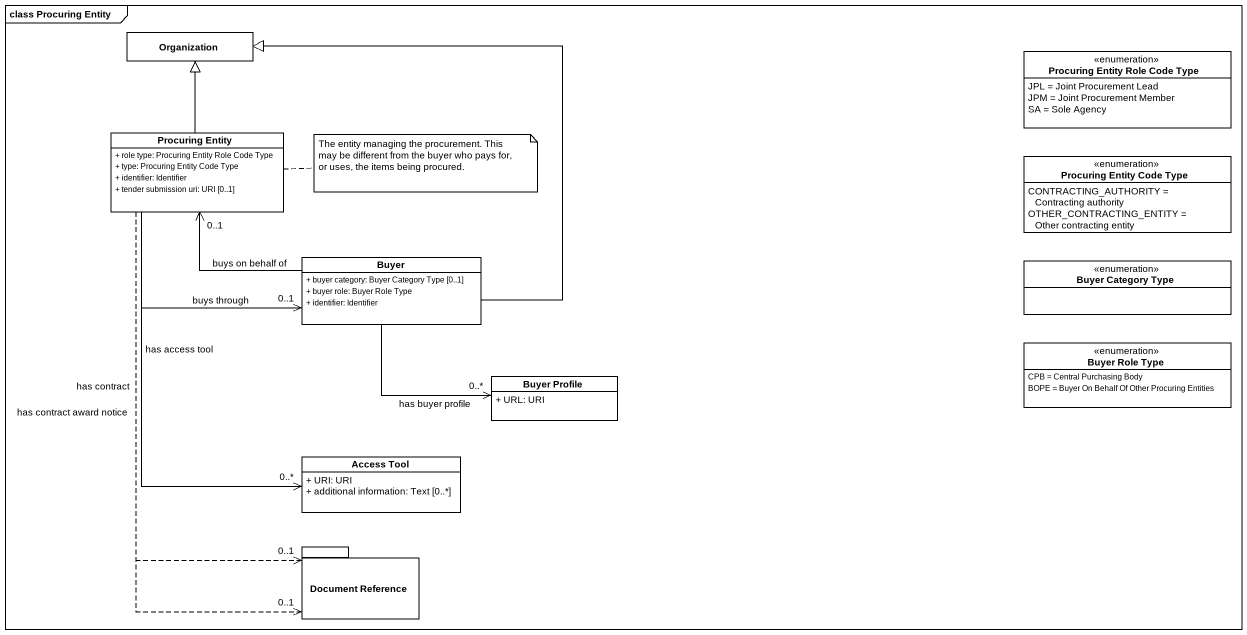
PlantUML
@startuml
mainframe class Procuring Entity
hide circle
hide empty members
skinparam classAttributeIconSize 0
class Organization
enum "Procuring Entity Role Code Type" as Procuring_Entity_Role_Code {
  JPL = Joint Procurement Lead
  JPM = Joint Procurement Member
  SA = Sole Agency
}
class "Procuring Entity" as Procuring_Entity {
  + role type: Procuring Entity Role Code Type
  + type: Procuring Entity Code Type
  + identifier: Identifier
  + tender submission uri: URI [0..1]
}
enum "Procuring Entity Code Type" as Procuring_Entity_Code_Type {
  CONTRACTING_AUTHORITY = Contracting authority
  OTHER_CONTRACTING_ENTITY = Other contracting entity
}
class Buyer {
  + buyer category: Buyer Category Type [0..1]
  + buyer role: Buyer Role Type
  + identifier: Identifier
}
enum "Buyer Category Type" as Buyer_Category_Type
class "Buyer Profile" as Buyer_Profile {
  + URL: URI
}
enum "Buyer Role Type" as Buyer_Role_Type {
  CPB = Central Purchasing Body
  BOPE = Buyer On Behalf Of Other Procuring Entities
}
class "Access Tool" as Access_Tool {
  + URI: URI
  + additional information: Text [0..*]
}
package "Document Reference" as Document_Reference {
}
Procuring_Entity -up-|> Organization
Procuring_Entity --> "0..1" Buyer : buys through
Procuring_Entity --> "0..*" Access_Tool : has access tool
Procuring_Entity ..> "0..1" Document_Reference : has contract
Procuring_Entity ..> "0..1" Document_Reference : has contract award notice
Buyer -up-|> Organization
Buyer -up-> "0..1" Procuring_Entity : buys on behalf of
Buyer --> "0..*" Buyer_Profile : has buyer profile
note right of Procuring_Entity : The entity managing the procurement. This may be different from the buyer who pays for, or uses, the items being procured.
@enduml
